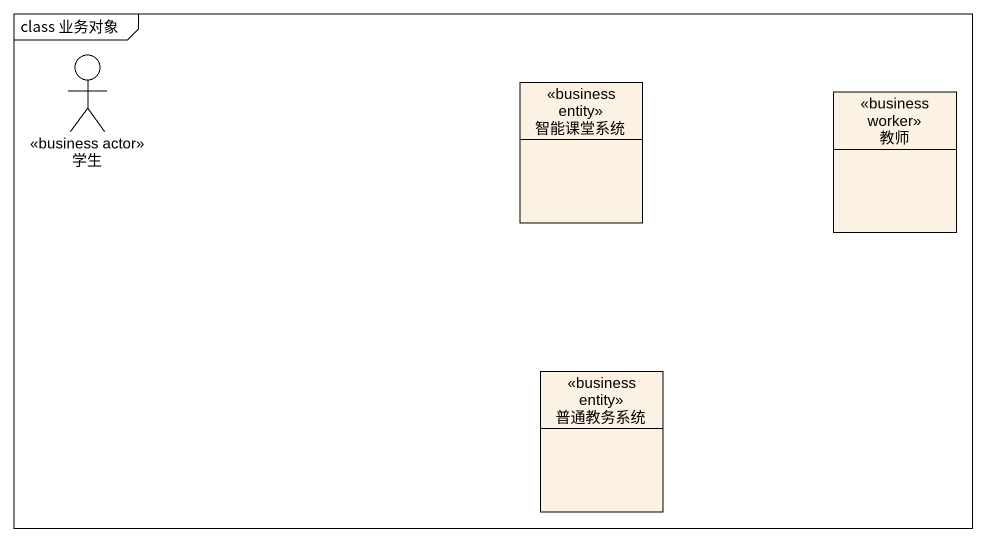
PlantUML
@startuml
mainframe class 业务对象
allowmixing
hide circle
hide empty members
actor 学生 <<business actor>>
class 智能课堂系统 <<business entity>>
class 教师 <<business worker>>
class 普通教务系统 <<business entity>>
@enduml
